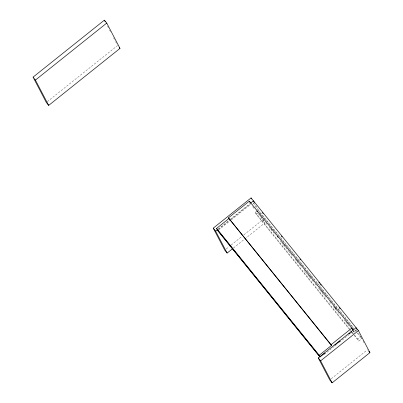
<?xml version="1.0" encoding="UTF-8"?>
<svg xmlns="http://www.w3.org/2000/svg" width="403" height="403" viewBox="0 0 403 403"><rect width="100%" height="100%" fill="white"/><g stroke="black" fill="none" stroke-linecap="round" stroke-linejoin="round"><path stroke-width="0.3" stroke-dasharray="2.02 1.51" d="M47.292 101.687L117.621 45.484M218.073 229.106L229.367 220.078M229.861 219.685L249.996 203.596M218.431 229.292L230.138 219.937M230.627 219.549L250.137 203.958M218.738 229.886L229.473 221.312M231.423 219.751L250.933 204.16M252.777 204.21L254.056 203.188M349.754 329.866L256.202 214.235L255.154 212.235L257.29 210.532M256.202 214.235L258.333 212.532M226.224 248.968L229.171 246.611M231.136 245.039L241.941 236.405M243.906 234.838L262.57 219.922L260.267 215.524M233.503 247.971L244.309 239.337M244.802 238.944L264.937 222.849L263.214 219.549M324.299 354.398L337.467 343.875M339.422 342.318L353.567 331.014M353.34 331.11L354.126 332.087L356.685 330.042M360.957 337.049L361.818 338.701L358.831 341.089L357.788 339.089L360.776 336.701L357.617 332.797M331.226 378.744L367.571 349.703M258.142 209.847L353.668 327.921M355.245 329.871L357.219 332.309M259.582 212.336L263.527 217.217M263.925 217.706L272.609 228.436M273.002 228.924L278.135 235.266M278.528 235.755L285.238 244.052M285.636 244.54L287.213 246.49M287.606 246.979L292.739 253.321M293.132 253.809L296.291 257.713M296.689 258.197L297.872 259.663M298.265 260.152L301.817 264.544M302.215 265.028L307.343 271.37M307.741 271.859L310.899 275.763M311.292 276.251L316.426 282.594M316.818 283.082L321.952 289.425M322.345 289.913L325.503 293.817M325.896 294.301L331.029 300.648M331.422 301.132L340.107 311.867M340.505 312.355L345.633 318.697M346.031 319.186L354.318 329.432M354.716 329.921L356.685 332.359M357.083 332.848L361.818 338.701M259.225 214.406L260.409 215.872M271.068 229.045L273.043 231.483M283.697 244.656L285.672 247.094M296.331 260.267L298.306 262.706M308.96 275.879L310.935 278.322M321.594 291.495L323.569 293.933M334.223 307.106L335.014 308.083M346.857 322.717L348.041 324.183M252.681 206.699L254.258 208.648M258.207 213.53L264.126 220.849M265.708 222.799L266.892 224.264M269.259 227.191L270.443 228.652M270.836 229.141L275.576 234.994M280.312 240.848L281.495 242.314M281.893 242.802L283.077 244.263M283.47 244.752L288.996 251.583M289.389 252.071L290.573 253.537M290.971 254.021L292.548 255.976M294.915 258.902L301.63 267.199M303.998 270.126L305.182 271.587M305.575 272.075L307.157 274.025M307.549 274.514L313.469 281.833M315.05 283.783L316.234 285.248M318.602 288.175L319.786 289.641M320.178 290.13L326.103 297.444M329.654 301.837L330.838 303.303M333.205 306.23L339.915 314.521M344.258 319.891L345.442 321.352M345.839 321.841L350.575 327.694M262.57 219.922L264.937 222.849M255.154 212.235L349.497 328.843M352.262 332.258L354.237 334.697M354.63 335.185L357.788 339.089M350.152 330.354L351.335 331.815M351.728 332.304L353.703 334.747M354.096 335.231L358.831 341.089M362.967 340.903L363.833 342.55M353.607 331.085L354.126 332.087M255.739 205.248L259.189 211.847M253.653 202.87L257.104 209.474M107.546 26.21L108.407 27.862M109.561 30.064L110.422 31.716M113.591 37.776L114.457 39.429M115.606 41.63L116.472 43.282"/><path stroke-width="0.6" d="M33.061 77.134L104.377 20.15L106.745 23.077L119.993 48.41L48.677 105.4L46.305 102.473L33.061 77.134L35.429 80.066L48.677 105.4M35.429 80.066L106.745 23.077M232.521 248.752L227.121 253.069L224.753 250.142L213.247 228.143L251.069 197.923L358.438 330.626L369.939 352.63L332.117 382.85L329.75 379.923L318.249 357.919L356.066 327.699L357.113 329.699M217.454 230.073L320.088 356.927L319.216 355.26L331.462 345.472L228.43 217.852L249.351 201.132L351.985 327.987L353.255 330.42M320.002 357.033L217.766 230.667L216.582 228.405L228.828 218.617M227.121 253.069L215.615 231.07L217.58 229.498M250.449 203.233L253.437 200.85L254.298 202.497M331.462 345.472L331.059 344.706L351.985 327.987M320.576 356.534L324.964 353.028M334.722 345.23L335.694 344.454M336.671 343.673L340.087 340.943M348.867 333.926L349.844 333.15M350.817 332.369L351.794 331.588M332.117 382.85L320.617 360.846L358.438 330.626M262.378 212.608L263.164 213.58M281.324 236.027L282.115 236.999M299.877 258.958L300.668 259.93M318.823 282.377L319.614 283.349M320.405 284.327L321.191 285.304M339.351 307.746L340.142 308.723M256.766 211.041L257.557 212.018M277.294 236.41L278.08 237.387M335.321 308.129L336.107 309.106M351.9 328.621L353.083 330.087M368.755 351.164L369.939 352.63M119.202 47.438L119.993 48.41M228.43 217.852L331.059 344.706M216.582 228.405L319.216 355.26M213.247 228.143L215.615 231.07M318.249 357.919L320.617 360.846M251.069 197.923L251.643 199.022M249.351 201.132L250.369 203.082M104.377 20.15L105.243 21.802"/></g></svg>
